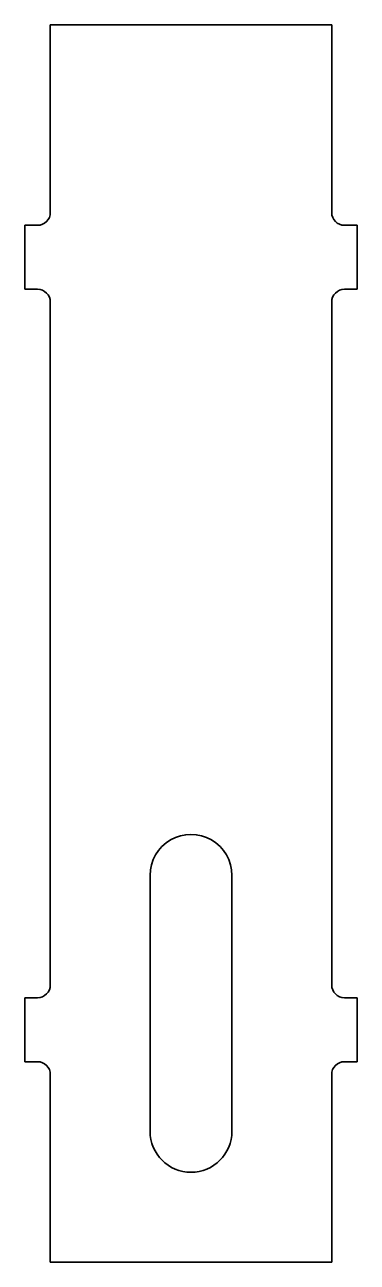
# Model space of a CAD drawing. Extents: x 133.1 to 159.1, y 61.9 to 158.6.
import ezdxf

# ---------------------------------------------------------------- set-up
doc = ezdxf.new("R2010")
doc.units = 0

msp = doc.modelspace()

# ---------------------------------------------------------------- linework, layer by layer
at = {"color": 7, "lineweight": 35, "ltscale": 0.36675}
for p, q in [((135.054901, 143.974655), (135.054901, 158.644653)), ((157.054901, 158.644653), (157.054901, 143.974655)), ((135.054901, 76.614655), (135.054901, 61.944649)), ((157.054901, 76.614655), (157.054901, 61.944649))]:
    msp.add_line(p, q, dxfattribs=at)
at = {"color": 7, "lineweight": 35}
for p, q in [((135.054901, 158.644653), (157.054901, 158.644653)), ((135.054901, 83.614655), (135.054901, 136.974655)), ((157.054901, 136.974655), (157.054901, 83.614655)), ((142.854904, 92.174652), (142.854904, 72.174652)), ((149.254898, 92.174652), (149.254898, 72.174652)), ((157.054901, 61.944649), (135.054901, 61.944649))]:
    msp.add_line(p, q, dxfattribs=at)
at = {"color": 7, "lineweight": 35, "ltscale": 0.025}
for p, q in [((134.054901, 142.974655), (133.054901, 142.974655)), ((158.054901, 142.974655), (159.054901, 142.974655)), ((134.054901, 137.974655), (133.054901, 137.974655)), ((159.054901, 137.974655), (158.054901, 137.974655)), ((134.054901, 82.614655), (133.054901, 82.614655)), ((158.054901, 82.614655), (159.054901, 82.614655)), ((134.054901, 77.614655), (133.054901, 77.614655)), ((159.054901, 77.614655), (158.054901, 77.614655))]:
    msp.add_line(p, q, dxfattribs=at)
at = {"color": 7, "lineweight": 35, "ltscale": 0.125}
for p, q in [((133.054901, 137.974655), (133.054901, 142.974655)), ((159.054901, 142.974655), (159.054901, 137.974655)), ((133.054901, 77.614655), (133.054901, 82.614655)), ((159.054901, 82.614655), (159.054901, 77.614655))]:
    msp.add_line(p, q, dxfattribs=at)
at = {"color": 7, "lineweight": 35}
for centre, radius, start, end in [((134.054901, 143.974655), 1, 269.999997, 360), ((158.054901, 143.974655), 1, 180.000005, 269.999997), ((134.054901, 136.974655), 1, 0, 90.000003), ((158.054901, 136.974655), 1, 90.000003, 180.000005), ((146.054901, 92.174652), 3.2, 360, 180.000005), ((134.054901, 83.614655), 1, 269.999997, 360), ((158.054901, 83.614655), 1, 180.000005, 269.999997), ((134.054901, 76.614655), 1, 0, 90.000003), ((158.054901, 76.614655), 1, 90.000003, 180.000005), ((146.054901, 72.174652), 3.2, 180.000005, 360)]:
    msp.add_arc(centre, radius, start, end, dxfattribs=at)

doc.saveas('drawing.dxf')
